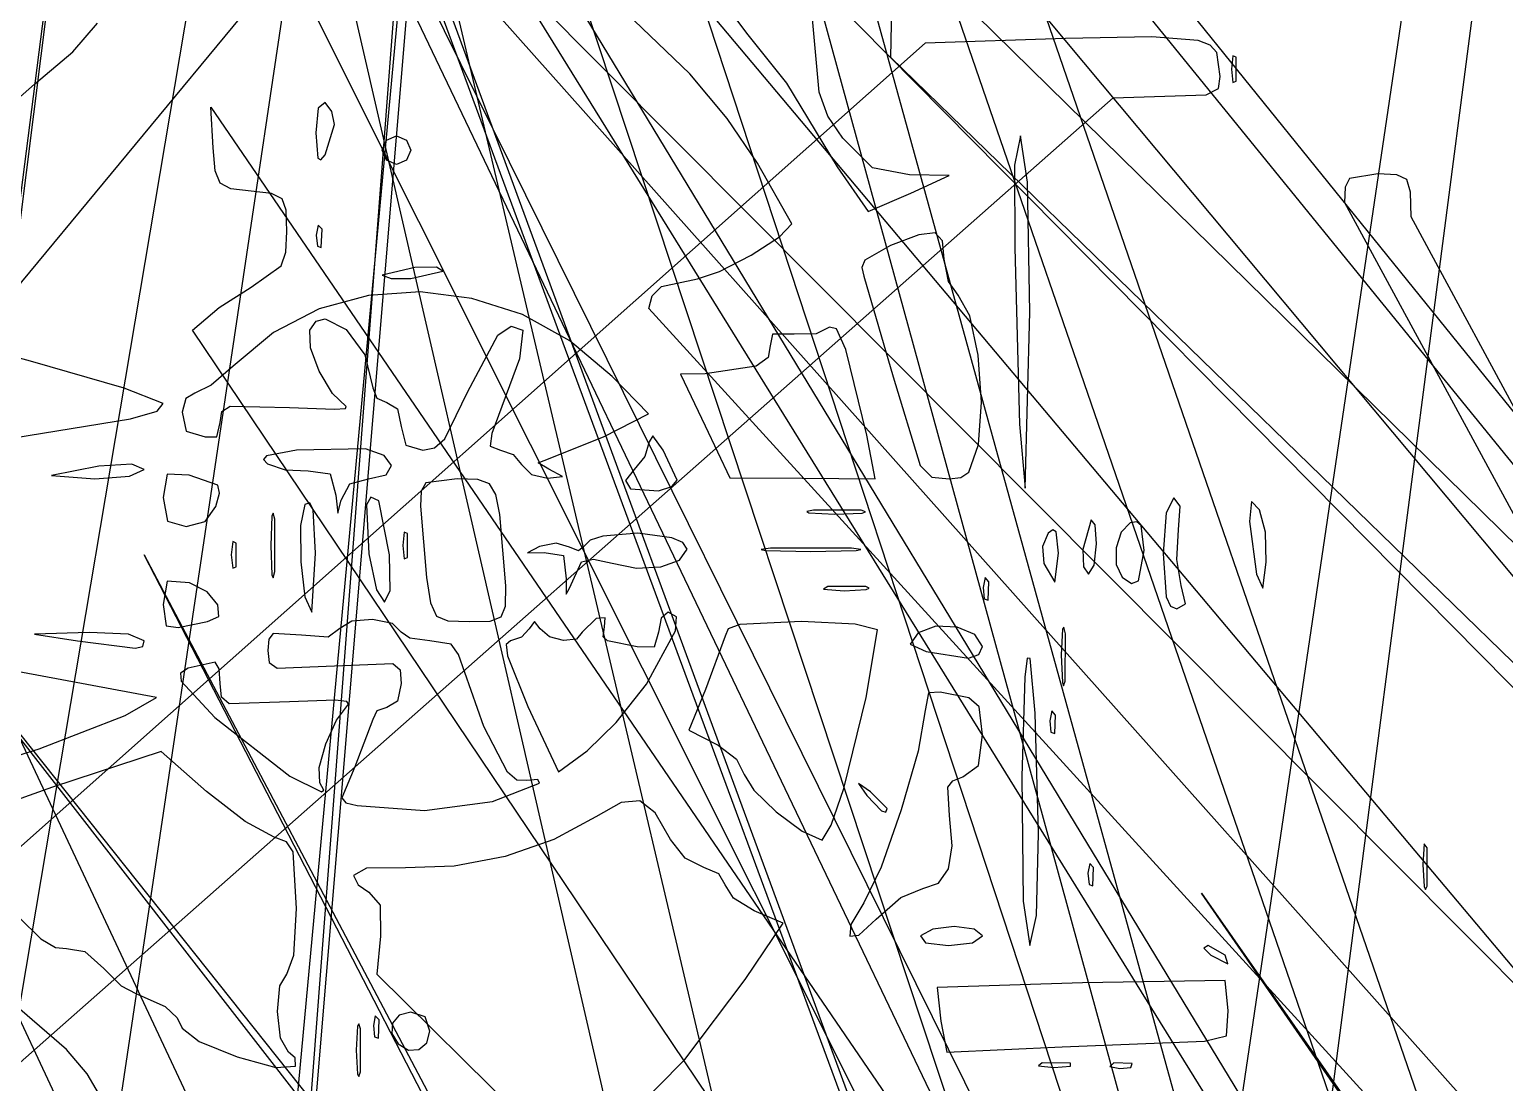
# Model space of a CAD drawing. Extents: x -99 to 383, y -48 to 207.
# Drawn here: x 105.84 to 149.54, y 89.66 to 120.86 of the extents above; entities that cross this region are included whole.
import ezdxf

# ---------------------------------------------------------------- set-up
doc = ezdxf.new("R2010")
doc.units = 0

msp = doc.modelspace()

# ---------------------------------------------------------------- linework, layer by layer
at = {"layer": 'Image'}
for p, q in [((101.618311, 195.175285), (164.545, 3.69192)), ((161.221387, 3.980536), (98.29404, 194.193918)), ((122.550901, 192.77564), (94.3913, 25.7475)), ((112.0605, 189.56777), (162.789, 5.92466)), ((161.73033, 3.283581), (111.00217, 188.15977)), ((95.4108, 1.19415), (121.0571, 172.94959)), ((93.156619, 172.456624), (223.439, 16.48)), ((112.625, 171.04459), (91.4738, 5.78025)), ((91.4738, 3.52248), (112.625, 171.04459)), ((120.527694, 165.965008), (174.277, 10.0841)), ((105.393001, 164.554351), (233.187, 6.20359)), ((233.257556, 5.28778), (104.56409, 163.638541)), ((98.514306, 160.461684), (174.118, 7.71482)), ((174.118, 2.49372), (98.514306, 160.461684)), ((224.942159, 3.669085), (93.83416, 159.645718)), ((175.2651, -0.499185), (120.148106, 159.615018)), ((98.51413, 153.265257), (234.814, 15.3052)), ((119.721334, 153.265257), (106.886, 15.1641)), ((142.370657, 4.642059), (109.1677, 148.746749)), ((112.06048, 148.749853), (145.263, 7.85132)), ((193.193, 4.4925), (107.71483, 145.292801)), ((235.93281, 6.066297), (98.645163, 144.026347)), ((103.106359, 143.669655), (168.293, 13.4708)), ((106.984385, 143.670023), (193.193, 4.4925)), ((107.292057, 4.933548), (118.836963, 143.034707)), ((111.02801, 141.129171), (159.478, 9.44914)), ((161.548, 3.52248), (112.22885, 137.107511)), ((117.380787, 131.251911), (108.088, 9.09636)), ((115.165715, 126.411816), (213.316, 16.2186)), ((131.21214, 123.914241), (247.146, 10.0754)), ((148.8957, 123.631888), (133.453, 4.93895)), ((113.472628, 122.887966), (23.933, 14.6963)), ((129.208541, 4.374506), (146.77331, 123.067444)), ((125.408673, 119.547124), (122.770583, 122.073078)), ((126.171804, 121.96932), (127.089025, 120.75307)), ((129.238363, 118.996859), (128.994015, 121.71865)), ((131.36444, 120.029084), (131.392662, 121.515354)), ((95.692643, 120.83883), (148.101, 9.25269)), ((107.122515, 120.197318), (107.854828, 121.040335)), ((127.089025, 120.75307), (128.274106, 119.264171)), ((139.09913, 120.63947), (136.54223, 120.587015)), ((140.467519, 120.531049), (139.09913, 120.63947)), ((132.37946, 120.456476), (3.31386, 5.79827)), ((105.993738, 119.233205), (107.122515, 120.197318)), ((136.54223, 120.587015), (132.37946, 120.456476)), ((140.822058, 120.388202), (140.467519, 120.531049)), ((141.018711, 120.171166), (140.822058, 120.388202)), ((248.387862, 6.19029), (131.36444, 120.029084)), ((141.12402, 119.469235), (141.018711, 120.171166)), ((141.497195, 120.075567), (141.455377, 119.680897)), ((141.59773, 120.033675), (141.497195, 120.075567)), ((141.59773, 120.033674), (141.59773, 120.033675)), ((141.59773, 119.328119), (141.59773, 120.033674)), ((126.510045, 118.223273), (125.408673, 119.547124)), ((141.067, 119.107985), (141.12402, 119.469235)), ((141.455377, 119.680897), (141.497195, 119.286227)), ((141.497195, 119.286227), (141.59773, 119.328119)), ((144.969, 7.54461), (92.644665, 119.045441)), ((104.356938, 117.802755), (105.993738, 119.233205)), ((128.274106, 119.264171), (129.773325, 116.78834)), ((129.499721, 118.292195), (129.238363, 118.996859)), ((137.95334, 118.831128), (140.70457, 118.918458)), ((140.70457, 118.918458), (141.067, 119.107985)), ((8.88774, 4.937004), (137.95334, 118.831128)), ((111.28751, 117.35211), (111.220155, 118.55155)), ((111.220155, 118.55155), (186.589, 8.27903)), ((114.396948, 118.524037), (114.322542, 117.792321)), ((114.600443, 118.692886), (114.396948, 118.524037)), ((114.798664, 118.429512), (114.600443, 118.692886)), ((114.87835, 118.04123), (114.798664, 118.429512)), ((114.600443, 117.140665), (114.87835, 118.04123)), ((114.87835, 118.04123), (114.87835, 118.04123)), ((127.416995, 116.900005), (126.510045, 118.223273)), ((129.944736, 117.63472), (129.499721, 118.292195)), ((114.322542, 117.792321), (114.386543, 117.049404)), ((116.294625, 117.281554), (116.418979, 117.580533)), ((116.418979, 117.580533), (116.717958, 117.704887)), ((116.717958, 117.704887), (117.016937, 117.580533)), ((117.016937, 117.580533), (117.141291, 117.281554)), ((130.817446, 116.760119), (129.944736, 117.63472)), ((135.201892, 117.704948), (135.023196, 116.838506)), ((135.41105, 116.335178), (135.201892, 117.704948)), ((111.346111, 116.67012), (111.28751, 117.35211)), ((114.471797, 116.997695), (114.600443, 117.140665)), ((116.418979, 116.982575), (116.294625, 117.281554)), ((116.294625, 117.281554), (116.294625, 117.281554)), ((117.141291, 117.281554), (117.016937, 116.982575)), ((114.386543, 117.049404), (114.471797, 116.997695)), ((116.717958, 116.858221), (116.418979, 116.982575)), ((117.016937, 116.982575), (116.717958, 116.858221)), ((128.430175, 115.094915), (127.416995, 116.900005)), ((129.773325, 116.78834), (130.687357, 115.46872)), ((131.920286, 116.55546), (130.817446, 116.760119)), ((135.023196, 116.838506), (135.036058, 114.388838)), ((111.488379, 116.302462), (111.346111, 116.67012)), ((111.811635, 116.137869), (111.488379, 116.302462)), ((133.086226, 116.534519), (131.920286, 116.55546)), ((131.957336, 116.011937), (133.086226, 116.534519)), ((135.48544, 112.483838), (135.41105, 116.335178)), ((144.951618, 116.4448), (144.825205, 116.190296)), ((145.786523, 116.575832), (144.951618, 116.4448)), ((146.355319, 116.555044), (145.786523, 116.575832)), ((146.648817, 116.414562), (146.355319, 116.555044)), ((146.758112, 116.037216), (146.648817, 116.414562)), ((112.4132, 116.06507), (111.811635, 116.137869)), ((113.012268, 115.993751), (112.4132, 116.06507)), ((113.32788, 115.839229), (113.012268, 115.993751)), ((113.450734, 115.499199), (113.32788, 115.839229)), ((130.687357, 115.46872), (131.957357, 116.011947)), ((131.957357, 116.011947), (131.957336, 116.011937)), ((144.825205, 116.190296), (144.798746, 115.729166)), ((146.7743, 115.305832), (146.758112, 116.037216)), ((113.47153, 114.87136), (113.450734, 115.499199)), ((144.798746, 115.729166), (204.757, 5.17666)), ((114.39714, 115.058462), (114.340593, 114.76549)), ((114.5111, 114.936), (114.39714, 115.058462)), ((114.488822, 114.395074), (114.511089, 114.936)), ((114.511089, 114.936), (114.5111, 114.936)), ((128.066041, 114.71523), (128.430175, 115.094915)), ((206.733, 4.33), (146.7743, 115.305832)), ((113.439848, 114.26313), (113.47153, 114.87136)), ((114.340593, 114.76549), (114.374947, 114.433549)), ((127.226395, 114.171204), (128.066041, 114.71523)), ((132.194384, 114.777922), (131.352895, 114.460921)), ((132.675799, 114.831739), (132.194384, 114.777922)), ((132.89378, 114.597436), (132.675799, 114.831739)), ((132.944965, 114.050074), (132.89378, 114.597436)), ((113.298851, 113.857172), (113.439848, 114.26313)), ((114.374947, 114.433549), (114.488822, 114.395074)), ((126.290366, 113.683194), (127.226395, 114.171204)), ((131.352895, 114.460921), (130.593305, 114.024138)), ((135.036058, 114.388838), (135.178495, 109.167728)), ((112.4132, 113.22253), (113.298851, 113.857172)), ((117.26277, 113.80499), (116.294805, 113.58175)), ((117.142581, 113.475739), (118.092785, 113.694757)), ((117.905891, 113.819225), (117.26277, 113.80499)), ((118.092785, 113.694757), (117.905891, 113.819225)), ((118.092785, 113.694757), (118.092785, 113.694757)), ((125.637085, 113.471555), (126.290366, 113.683194)), ((130.593305, 114.024138), (130.500269, 113.805353)), ((130.500269, 113.805353), (130.561657, 113.543699)), ((133.066352, 113.394088), (132.944965, 114.050074)), ((111.464766, 112.623917), (112.4132, 113.22253)), ((116.294805, 113.58175), (116.556534, 113.478728)), ((116.556534, 113.478728), (117.142581, 113.475739)), ((124.292425, 112.968153), (124.571746, 113.243302)), ((124.571746, 113.243302), (125.637085, 113.471555)), ((130.561657, 113.543699), (131.43282, 110.562059)), ((133.358194, 112.986174), (133.066352, 113.394088)), ((115.890326, 112.976055), (114.42439, 112.576518)), ((117.416419, 113.080407), (115.890326, 112.976055)), ((118.951925, 112.890984), (117.416419, 113.080407)), ((120.446098, 112.409196), (118.951925, 112.890984)), ((124.196845, 112.594694), (124.292425, 112.968153)), ((133.700551, 112.377677), (133.358194, 112.986174)), ((110.67067, 111.9468), (111.464766, 112.623917)), ((114.42439, 112.576518), (113.069356, 111.880386)), ((121.848194, 111.636454), (120.446098, 112.409196)), ((222.347102, 4.929354), (124.196845, 112.594694)), ((133.945632, 111.204482), (133.700551, 112.377677)), ((135.344329, 107.262728), (135.48544, 112.483838)), ((135.48544, 112.483838), (135.48544, 112.483838)), ((105.87281, 111.027551), (101.54268, 112.215551)), ((184.913144, 1.674289), (110.67067, 111.9468)), ((113.069356, 111.880386), (111.875969, 110.886248)), ((114.147925, 111.944868), (114.337901, 112.213266)), ((114.168382, 111.42931), (114.147925, 111.944868)), ((114.337901, 112.213266), (114.600609, 112.288798)), ((114.600609, 112.288798), (115.22332, 111.971858)), ((115.22332, 111.971858), (115.774265, 111.215226)), ((119.721344, 111.797107), (120.111716, 112.065629)), ((120.111716, 112.065629), (120.455403, 111.94416)), ((120.455403, 111.94416), (120.357253, 111.095039)), ((129.54188, 112.033923), (129.152978, 111.837321)), ((129.752724, 111.98574), (129.54188, 112.033923)), ((130.031383, 111.371524), (129.752724, 111.98574)), ((118.822463, 110.11463), (119.721344, 111.797107)), ((123.107469, 110.574167), (121.848194, 111.636454)), ((127.78739, 111.480048), (127.728016, 111.139371)), ((127.854146, 111.833401), (127.78739, 111.480048)), ((128.50144, 111.827895), (127.854146, 111.833401)), ((129.152978, 111.837321), (128.50144, 111.827895)), ((108.648359, 110.233144), (105.87281, 111.027551)), ((114.426883, 110.7316), (114.168382, 111.42931)), ((115.774265, 111.215226), (116.011645, 110.240078)), ((120.357253, 111.095039), (119.53821, 108.88551)), ((127.728016, 111.139371), (127.370075, 110.880392)), ((130.65462, 108.839803), (130.031383, 111.371524)), ((134.04643, 109.814869), (133.945632, 111.204482)), ((111.875969, 110.886248), (111.224937, 110.320325)), ((114.816328, 110.075511), (114.426883, 110.7316)), ((124.183299, 109.465597), (123.107469, 110.574167)), ((125.86475, 110.653231), (125.134529, 110.649393)), ((125.134529, 110.649393), (125.86475, 109.112293)), ((127.370075, 110.880392), (125.86475, 110.653231)), ((109.80279, 109.775821), (108.648359, 110.233144)), ((111.224937, 110.320325), (110.737739, 110.084941)), ((116.011645, 110.240078), (116.135999, 109.931201)), ((131.43282, 110.562059), (132.234499, 107.93474)), ((109.621577, 109.547209), (109.80279, 109.775821)), ((110.476051, 109.919136), (110.367207, 109.520497)), ((110.737739, 110.084941), (110.476051, 109.919136)), ((111.542906, 109.538657), (111.791433, 109.699561)), ((111.791433, 109.699561), (113.542205, 109.661281)), ((115.229615, 109.684818), (114.816328, 110.075511)), ((116.135999, 109.931201), (116.434978, 109.80273)), ((116.434978, 109.80273), (116.745419, 109.614583)), ((118.14675, 108.727621), (118.822463, 110.11463)), ((133.95594, 108.557124), (134.04643, 109.814869)), ((104.01724, 108.542861), (108.837425, 109.316767)), ((108.837425, 109.316767), (109.621577, 109.547209)), ((110.367207, 109.520497), (110.485235, 108.956053)), ((111.496095, 109.21005), (111.542906, 109.538657)), ((113.542205, 109.661281), (114.881896, 109.608224)), ((114.881896, 109.608224), (115.207434, 109.6307)), ((115.207434, 109.6307), (115.229615, 109.684818)), ((116.745419, 109.614583), (116.858311, 109.097175)), ((122.849149, 108.788673), (124.183299, 109.465597)), ((110.485235, 108.956053), (111.049679, 108.784747)), ((111.393005, 108.790758), (111.496095, 109.21005)), ((116.858311, 109.097175), (116.992853, 108.539973)), ((119.53821, 108.88551), (119.492698, 108.506977)), ((124.311513, 108.815304), (124.206336, 108.637837)), ((124.619678, 108.391615), (124.311513, 108.815304)), ((125.86475, 109.112293), (126.594971, 107.575193)), ((130.65463, 108.839809), (130.65462, 108.839803)), ((130.896551, 107.544939), (130.65463, 108.839809)), ((135.178495, 109.167728), (135.344329, 107.262728)), ((111.049679, 108.784747), (111.393005, 108.790758)), ((113.75394, 108.391636), (112.861577, 108.22233)), ((115.80005, 108.43016), (113.75394, 108.391636)), ((116.355032, 108.238046), (115.80005, 108.43016)), ((116.992853, 108.539973), (117.498193, 108.39162)), ((117.498193, 108.39162), (117.846386, 108.463777)), ((117.846386, 108.463777), (118.14675, 108.727621)), ((119.492698, 108.506977), (119.80031, 108.391621)), ((119.80031, 108.391621), (120.174589, 108.267267)), ((121.091639, 108.09073), (122.849149, 108.788673)), ((124.206336, 108.637837), (124.070947, 108.206974)), ((125.03302, 107.507298), (124.619678, 108.391615)), ((133.671899, 107.740947), (133.955938, 108.557139)), ((133.955938, 108.557139), (133.95594, 108.557124)), ((108.870843, 107.974602), (107.8978, 107.923125)), ((109.23835, 107.821773), (108.870843, 107.974602)), ((112.861577, 108.22233), (112.772447, 108.115605)), ((112.772447, 108.115605), (112.899197, 107.983588)), ((112.899197, 107.983588), (113.422827, 107.812617)), ((116.563891, 107.93974), (116.355032, 108.238046)), ((120.174589, 108.267267), (120.42515, 107.968288)), ((120.42515, 107.968288), (120.717536, 107.675137)), ((120.914534, 108.014491), (121.091639, 108.09073)), ((121.23275, 107.827163), (120.914534, 108.014491)), ((124.070947, 108.206974), (123.759663, 107.816086)), ((107.8978, 107.923125), (106.499152, 107.644526)), ((106.499152, 107.644526), (107.780207, 107.54495)), ((107.780207, 107.54495), (108.810025, 107.626266)), ((108.810025, 107.626266), (109.238357, 107.821773)), ((109.238357, 107.821773), (109.23835, 107.821773)), ((109.922253, 107.678213), (109.802848, 106.985902)), ((110.578959, 107.651757), (109.922253, 107.678213)), ((111.427614, 107.354504), (110.578959, 107.651757)), ((113.422827, 107.812617), (114.098637, 107.776406)), ((114.098637, 107.776406), (114.750651, 107.687218)), ((114.750651, 107.687218), (114.921266, 107.055563)), ((115.336076, 107.396517), (115.890218, 107.54497)), ((115.890218, 107.54497), (115.89022, 107.544971)), ((115.89022, 107.544971), (116.413372, 107.665347)), ((116.413372, 107.665347), (116.563891, 107.93974)), ((118.514947, 107.545221), (117.588967, 107.422504)), ((119.129238, 107.521954), (118.514947, 107.545221)), ((119.47671, 107.394982), (119.129238, 107.521954)), ((120.717536, 107.675137), (121.192399, 107.564792)), ((121.192399, 107.564792), (121.639012, 107.614757)), ((121.232757, 107.827177), (121.23275, 107.827163)), ((121.639012, 107.614757), (121.232757, 107.827177)), ((123.759663, 107.816086), (123.498735, 107.490598)), ((124.874094, 107.315845), (125.033024, 107.50731)), ((125.033024, 107.50731), (125.03302, 107.507298)), ((126.594971, 107.575193), (128.745761, 107.560066)), ((128.745761, 107.560066), (130.896551, 107.544939)), ((132.234499, 107.93474), (132.580429, 107.596836)), ((132.580429, 107.596836), (133.08994, 107.544949)), ((133.08994, 107.544949), (133.436465, 107.586817)), ((133.436465, 107.586817), (133.671899, 107.740947)), ((111.36182, 106.719572), (111.472567, 107.122657)), ((111.472567, 107.122657), (111.427614, 107.354504)), ((115.081991, 106.90997), (115.336076, 107.396517)), ((117.451099, 107.180118), (117.422977, 106.737945)), ((117.588967, 107.422504), (117.451099, 107.180118)), ((119.660017, 107.078547), (119.47671, 107.394982)), ((119.781817, 106.486891), (119.660017, 107.078547)), ((123.498735, 107.490598), (123.649794, 107.251676)), ((123.649794, 107.251676), (124.481985, 107.189348)), ((124.481985, 107.189348), (124.874094, 107.315845)), ((109.802848, 106.985902), (109.930254, 106.29198)), ((111.047833, 106.283714), (111.36182, 106.719572)), ((111.36182, 106.719572), (111.36182, 106.719572)), ((114.005883, 106.781316), (113.873171, 106.162483)), ((114.150993, 106.832878), (114.005883, 106.781316)), ((114.247654, 106.62781), (114.150993, 106.832878)), ((114.921266, 107.055563), (114.974821, 106.5302)), ((114.974821, 106.5302), (115.081991, 106.90997)), ((115.960571, 107.002865), (115.831591, 106.771398)), ((115.831591, 106.771398), (115.892777, 105.31995)), ((116.193569, 106.89247), (115.960571, 107.002865)), ((116.51169, 105.29321), (116.193569, 106.89247)), ((117.422977, 106.737945), (117.602442, 104.621275)), ((139.749628, 106.980757), (139.519988, 106.539845)), ((139.936802, 106.736039), (139.749628, 106.980757)), ((139.884474, 106.027806), (139.936802, 106.736039)), ((142.046049, 106.875528), (141.989129, 106.274776)), ((142.28422, 106.622688), (142.046049, 106.875528)), ((109.930254, 106.29198), (110.489384, 106.13386)), ((110.489384, 106.13386), (111.047833, 106.283714)), ((113.026886, 106.437491), (112.992349, 105.569218)), ((113.06427, 106.524197), (113.026886, 106.437491)), ((113.10992, 106.345328), (113.06427, 106.524197)), ((113.10992, 106.345327), (113.10992, 106.345328)), ((113.10992, 104.793107), (113.10992, 106.345327)), ((114.31821, 105.343866), (114.247654, 106.62781)), ((119.959871, 104.370221), (119.781817, 106.486891)), ((129.06831, 106.618586), (128.876809, 106.572487)), ((128.876809, 106.572487), (128.931969, 106.534156)), ((128.931969, 106.534156), (129.699443, 106.496787)), ((130.47942, 106.614748), (129.06831, 106.618586)), ((129.699443, 106.496787), (130.510648, 106.529899)), ((130.47942, 106.614733), (130.47942, 106.614748)), ((130.613136, 106.567766), (130.47942, 106.614733)), ((130.510648, 106.529899), (130.613136, 106.567766)), ((137.301964, 106.326959), (137.054166, 105.453038)), ((137.413957, 106.178299), (137.301964, 106.326959)), ((138.448887, 106.235725), (138.183212, 105.964962)), ((138.652633, 106.267011), (138.448887, 106.235725)), ((138.782865, 106.157249), (138.652633, 106.267011)), ((139.519988, 106.539845), (139.435995, 105.334467)), ((141.989129, 106.274776), (142.192188, 104.722556)), ((142.284221, 106.622688), (142.28422, 106.622688)), ((142.463679, 105.960989), (142.284221, 106.622688)), ((113.873171, 106.162483), (113.883265, 105.080298)), ((116.944265, 105.964003), (116.902447, 105.569333)), ((117.0448, 105.922111), (116.944265, 105.964003)), ((117.0448, 105.216556), (117.0448, 105.922111)), ((117.0448, 105.922111), (117.0448, 105.922111)), ((122.828302, 105.848724), (122.453918, 105.722626)), ((123.871045, 105.930978), (122.828302, 105.848724)), ((124.8754, 105.797429), (123.871045, 105.930978)), ((125.201801, 105.653772), (124.8754, 105.797429)), ((136.021973, 105.936295), (135.858108, 105.543026)), ((136.165592, 106.031124), (136.021973, 105.936295)), ((136.261668, 105.970622), (136.165592, 106.031124)), ((136.33222, 105.343443), (136.261668, 105.970622)), ((137.46082, 105.616267), (137.413957, 106.178299)), ((138.183212, 105.964962), (138.040162, 105.502297)), ((138.87222, 105.419254), (138.782865, 106.157249)), ((139.835653, 105.151109), (139.884474, 106.027806)), ((142.487308, 105.070468), (142.463679, 105.960989)), ((111.864986, 105.681668), (111.82317, 105.286998)), ((111.96552, 105.639776), (111.864986, 105.681668)), ((111.96552, 105.639775), (111.96552, 105.639776)), ((111.96552, 104.93422), (111.96552, 105.639775)), ((112.992349, 105.569218), (113.026886, 104.700945)), ((114.203582, 103.594086), (114.318209, 105.343866)), ((114.318209, 105.343866), (114.31821, 105.343866)), ((115.892777, 105.31995), (116.120713, 104.253401)), ((116.902447, 105.569333), (116.944265, 105.174663)), ((120.950502, 105.538995), (120.598582, 105.347932)), ((120.598582, 105.347932), (121.091613, 105.362208)), ((121.447061, 105.639231), (120.950502, 105.538995)), ((121.091613, 105.362208), (121.668048, 105.272673)), ((121.840263, 105.522569), (121.447061, 105.639231)), ((122.104254, 105.407412), (121.840263, 105.522569)), ((122.263596, 105.537725), (122.104254, 105.407412)), ((122.453918, 105.722626), (122.263596, 105.537725)), ((125.103562, 105.1345), (125.324946, 105.461017)), ((125.324946, 105.461017), (125.201801, 105.653772)), ((127.79441, 105.493757), (127.517976, 105.451809)), ((127.517976, 105.451809), (127.651976, 105.417457)), ((127.651976, 105.417457), (128.99385, 105.385722)), ((130.1933, 105.493757), (127.79441, 105.493757)), ((128.99385, 105.385722), (130.335729, 105.417457)), ((130.469728, 105.451809), (130.19329, 105.493757)), ((130.19329, 105.493757), (130.1933, 105.493757)), ((130.335729, 105.417457), (130.469728, 105.451809)), ((135.858108, 105.543026), (135.899856, 105.033185)), ((136.217098, 104.479025), (136.33222, 105.343443)), ((136.33222, 105.343443), (136.33222, 105.343443)), ((137.054166, 105.453038), (137.069046, 104.93714)), ((137.389318, 104.985088), (137.460819, 105.616267)), ((137.460819, 105.616267), (137.46082, 105.616267)), ((138.040162, 105.502297), (138.042682, 105.004536)), ((138.700752, 104.518794), (138.87222, 105.419257)), ((138.87222, 105.419257), (138.87222, 105.419254)), ((139.435995, 105.334467), (139.523628, 104.050232)), ((101.33667, 105.286998), (180.851, 5.36021)), ((180.851, 3.10244), (101.33667, 105.286998)), ((109.23889, 105.286998), (161.86, 5.7097)), ((161.86, 3.45192), (109.23889, 105.286998)), ((111.82317, 105.286998), (111.864986, 104.892328)), ((111.864986, 104.892328), (111.96552, 104.93422)), ((113.883265, 105.080298), (114.004093, 104.051815)), ((116.526705, 104.235866), (116.51169, 105.293224)), ((116.51169, 105.293224), (116.51169, 105.29321)), ((116.944265, 105.174663), (117.0448, 105.216556)), ((121.668048, 105.272673), (121.744759, 104.581461)), ((121.842718, 104.299239), (122.20193, 105.085837)), ((122.20193, 105.085825), (122.553685, 105.165075)), ((122.20193, 105.085837), (122.20193, 105.085825)), ((122.553685, 105.165075), (123.106056, 105.04365)), ((123.106056, 105.04365), (123.828709, 104.894705)), ((123.828709, 104.894705), (124.54968, 104.935359)), ((124.54968, 104.935359), (125.103562, 105.1345)), ((135.899856, 105.033185), (136.217098, 104.479025)), ((137.069046, 104.93714), (137.217403, 104.722563)), ((137.217403, 104.722563), (137.389318, 104.985088)), ((138.042682, 105.004536), (138.213711, 104.628485)), ((139.96931, 104.381506), (139.835653, 105.151109)), ((142.380525, 104.301491), (142.487308, 105.070468)), ((109.92051, 104.513548), (109.802897, 103.821732)), ((110.579007, 104.466629), (109.92051, 104.513548)), ((111.111927, 104.193269), (110.579007, 104.466629)), ((113.026886, 104.700945), (113.06427, 104.614239)), ((113.06427, 104.614239), (113.10992, 104.793107)), ((117.602442, 104.621275), (117.723751, 103.867895)), ((121.744759, 104.581461), (121.74805, 104.122137)), ((134.152669, 104.615717), (134.096111, 104.322745)), ((134.26663, 104.493255), (134.152669, 104.615717)), ((134.244362, 103.952329), (134.266657, 104.493255)), ((134.266657, 104.493255), (134.26663, 104.493255)), ((138.213711, 104.628485), (138.494113, 104.444293)), ((138.494113, 104.444293), (138.700752, 104.518794)), ((142.192188, 104.722556), (142.380525, 104.301491)), ((111.427155, 103.806653), (111.111927, 104.193269)), ((114.004093, 104.051815), (114.203582, 103.594086)), ((116.120713, 104.253401), (116.3642, 103.890649)), ((116.3642, 103.890649), (116.526705, 104.235866)), ((119.942079, 103.765726), (119.959872, 104.370215)), ((119.959872, 104.370215), (119.959871, 104.370221)), ((121.74805, 104.122137), (121.842718, 104.299239)), ((129.49163, 104.357719), (129.372434, 104.269362)), ((129.372434, 104.269362), (129.982217, 104.229285)), ((130.62052, 104.352018), (129.49163, 104.357719)), ((129.982217, 104.229285), (130.635377, 104.26299)), ((130.72192, 104.302605), (130.620518, 104.352023)), ((130.620518, 104.352023), (130.62052, 104.352018)), ((130.635377, 104.26299), (130.72192, 104.302605)), ((134.096111, 104.322745), (134.130517, 103.990804)), ((139.523628, 104.050232), (139.646652, 103.772495)), ((140.092895, 103.834815), (139.96931, 104.38151)), ((139.96931, 104.38151), (139.96931, 104.381506)), ((109.802897, 103.821732), (109.896223, 103.183301)), ((111.452725, 103.46134), (111.427155, 103.806653)), ((117.723751, 103.867895), (117.898034, 103.478769)), ((119.819518, 103.450717), (119.942079, 103.765726)), ((124.761177, 103.594054), (124.561858, 103.41858)), ((125.011296, 103.452242), (124.761177, 103.594054)), ((134.130517, 103.990804), (134.244362, 103.952329)), ((139.646652, 103.772495), (139.834464, 103.688167)), ((139.834464, 103.688167), (140.092895, 103.834815)), ((109.896223, 103.183301), (110.249313, 103.140584)), ((110.249313, 103.140584), (111.116672, 103.31189)), ((111.116671, 103.311889), (111.452725, 103.46134)), ((111.116672, 103.31189), (111.116671, 103.311889)), ((115.391557, 103.330029), (115.038422, 103.106767)), ((116.009521, 103.374436), (115.391557, 103.330029)), ((116.59692, 103.257709), (116.009521, 103.374436)), ((116.858362, 102.997572), (116.59692, 103.257709)), ((117.898034, 103.478769), (118.242022, 103.333548)), ((118.242022, 103.333548), (118.872442, 103.311885)), ((118.872442, 103.311885), (119.495277, 103.330874)), ((119.495277, 103.330874), (119.819518, 103.450717)), ((120.810069, 103.311832), (120.645449, 103.100165)), ((120.974689, 103.100165), (120.810069, 103.311832)), ((122.630147, 103.408374), (122.221179, 102.999415)), ((122.898039, 103.424197), (122.630147, 103.408374)), ((122.842378, 102.86644), (122.882171, 103.156347)), ((122.882171, 103.156347), (122.898039, 103.424197)), ((124.561858, 103.41858), (124.478955, 102.996694)), ((124.985417, 103.038274), (125.011296, 103.452242)), ((126.89095, 103.227696), (126.547194, 103.094954)), ((128.71161, 103.311833), (126.89095, 103.227696)), ((130.306167, 103.240245), (128.71161, 103.311833)), ((130.96939, 103.068131), (130.306167, 103.240245)), ((132.696888, 103.17813), (132.17541, 102.976174)), ((133.32466, 103.149721), (132.696888, 103.17813)), ((133.852532, 102.93443), (133.32466, 103.149721)), ((136.487993, 103.14674), (136.449659, 103.091585)), ((136.5341, 102.95523), (136.487993, 103.14674)), ((107.615671, 102.987279), (105.992891, 102.944889)), ((105.992891, 102.944889), (107.262891, 102.747444)), ((107.262891, 102.747444), (108.978177, 102.521232)), ((108.772798, 102.93652), (107.615671, 102.987279)), ((109.238451, 102.747444), (108.772798, 102.93652)), ((109.202578, 102.577785), (109.238441, 102.747444)), ((109.238441, 102.747444), (109.238451, 102.747444)), ((112.936212, 102.792575), (112.907249, 102.456042)), ((113.067106, 102.959827), (112.936212, 102.792575)), ((113.898712, 102.906423), (113.067106, 102.959827)), ((114.696021, 102.85221), (113.898712, 102.906423)), ((115.038422, 103.106767), (114.696021, 102.85221)), ((117.10707, 102.820876), (116.858362, 102.997572)), ((117.705028, 102.747382), (117.10707, 102.820876)), ((118.33354, 102.643099), (117.705028, 102.747382)), ((120.094834, 102.747387), (119.968057, 102.639379)), ((120.415788, 102.851016), (120.094834, 102.747387)), ((120.645449, 103.100165), (120.415788, 102.851016)), ((121.24831, 102.861256), (120.974689, 103.100165)), ((121.668029, 102.755067), (121.24831, 102.861256)), ((122.052701, 102.796239), (121.668029, 102.755067)), ((122.221179, 102.999415), (122.052701, 102.796239)), ((122.967092, 102.743535), (122.842378, 102.86644)), ((123.843956, 102.569506), (122.967092, 102.743535)), ((124.126177, 101.462704), (124.985417, 103.038274)), ((124.478955, 102.996694), (124.3535, 102.550976)), ((126.45383, 102.877256), (125.869687, 101.297686)), ((126.547194, 103.094954), (126.45383, 102.877256)), ((130.627858, 101.065863), (130.96939, 103.068131)), ((132.17541, 102.976174), (131.931327, 102.645578)), ((134.07431, 102.575738), (133.852532, 102.93443)), ((136.449659, 103.091585), (136.412293, 102.324111)), ((136.530234, 101.54412), (136.534185, 102.95523)), ((136.534185, 102.95523), (136.5341, 102.95523)), ((108.978177, 102.521232), (109.202578, 102.577785)), ((112.907249, 102.456042), (112.946474, 102.099857)), ((118.551694, 102.34265), (118.33354, 102.643099)), ((119.303195, 100.20509), (118.551694, 102.34265)), ((119.968057, 102.639379), (120.007225, 102.297285)), ((120.007225, 102.297285), (120.612232, 100.802437)), ((124.3535, 102.550976), (123.843956, 102.569506)), ((131.931327, 102.645578), (132.414085, 102.427709)), ((132.414085, 102.427709), (133.663893, 102.229074)), ((133.663893, 102.229074), (133.972289, 102.334088)), ((133.972289, 102.334088), (134.074315, 102.575737)), ((134.074315, 102.575737), (134.07431, 102.575738)), ((136.412293, 102.324111), (136.445091, 101.512904)), ((109.6083, 101.060261), (104.44111, 102.022116)), ((110.547664, 101.936602), (110.31378, 101.786658)), ((111.340087, 102.110506), (110.547664, 101.936602)), ((111.467598, 101.908788), (111.340087, 102.110506)), ((111.496655, 101.475417), (111.467598, 101.908788)), ((112.946474, 102.099857), (113.176478, 101.931411)), ((113.176478, 101.931411), (114.882809, 102.00327)), ((114.882809, 102.00327), (116.609109, 102.074447)), ((116.609109, 102.074447), (116.826626, 101.884513)), ((116.826626, 101.884513), (116.858359, 101.479353)), ((135.405913, 102.228256), (135.333024, 101.667214)), ((135.487174, 102.219344), (135.405913, 102.228256)), ((135.642938, 100.60129), (135.487174, 102.219344)), ((110.31378, 101.786658), (110.336228, 101.551099)), ((110.336228, 101.551099), (111.338617, 100.474772)), ((111.529482, 101.069929), (111.496655, 101.475417)), ((116.858359, 101.479353), (116.745583, 100.960304)), ((123.229685, 100.325769), (124.126181, 101.462713)), ((124.126181, 101.462713), (124.126177, 101.462704)), ((135.333024, 101.667214), (135.244234, 98.725639)), ((136.445091, 101.512904), (136.483155, 101.410412)), ((136.483155, 101.410412), (136.530234, 101.54412)), ((108.679847, 100.528024), (109.6083, 101.060261)), ((111.754702, 100.878051), (111.529482, 101.069929)), ((114.900215, 100.982158), (113.542765, 100.933847)), ((115.244975, 100.943235), (114.900215, 100.982158)), ((116.745583, 100.960304), (116.435026, 100.771828)), ((125.869687, 101.297686), (125.375799, 100.100136)), ((129.96781, 98.367221), (130.627858, 101.065863)), ((132.478, 101.20171), (132.380531, 100.675399)), ((132.82695, 101.225275), (132.478, 101.20171)), ((133.673616, 101.053969), (132.82695, 101.225275)), ((133.977541, 100.790219), (133.673616, 101.053969)), ((106.127, 99.541631), (108.679847, 100.528024)), ((113.542765, 100.933847), (111.754702, 100.878051)), ((114.936441, 100.395592), (115.290625, 100.865261)), ((115.290625, 100.865261), (115.244975, 100.943235)), ((116.136047, 100.665003), (116.011693, 100.408168)), ((116.435026, 100.771828), (116.136047, 100.665003)), ((120.612232, 100.802437), (121.515625, 98.857487)), ((132.380531, 100.675399), (132.171391, 99.478361)), ((134.073863, 99.957999), (133.977541, 100.790219)), ((135.73657, 97.032309), (135.642938, 100.60129)), ((136.128209, 100.664753), (136.071651, 100.371782)), ((136.24217, 100.542292), (136.128209, 100.664753)), ((136.219902, 100.001366), (136.242197, 100.542292)), ((136.242197, 100.542292), (136.24217, 100.542292)), ((111.338617, 100.474772), (113.557607, 98.737552)), ((114.620121, 99.688889), (114.936441, 100.395592)), ((116.011693, 100.408168), (115.485151, 99.011718)), ((120.007688, 98.849881), (119.303195, 100.20509)), ((122.362291, 99.485863), (123.229685, 100.325769)), ((125.375799, 100.100136), (126.242164, 99.656463)), ((136.071651, 100.371782), (136.106057, 100.039841)), ((114.428763, 98.986829), (114.620121, 99.688889)), ((126.242164, 99.656463), (126.790292, 99.239655)), ((133.956099, 99.053247), (134.073863, 99.957999)), ((136.106057, 100.039841), (136.219902, 100.001366)), ((101.933478, 98.231832), (106.127008, 99.541632)), ((106.127008, 99.541632), (106.127, 99.541631)), ((109.740932, 99.463022), (106.526302, 98.405012)), ((111.088892, 98.276502), (109.740932, 99.463022)), ((121.515625, 98.857487), (122.362291, 99.485863)), ((126.790292, 99.239655), (127.018275, 98.786773)), ((132.171391, 99.478361), (131.6714, 97.73096)), ((114.44946, 98.531091), (114.428763, 98.986829)), ((115.485151, 99.011718), (115.101234, 98.095137)), ((120.285138, 98.618446), (120.007688, 98.849881)), ((127.018275, 98.786773), (127.302063, 98.314694)), ((133.492514, 98.709999), (133.956099, 99.053247)), ((106.526302, 98.405012), (104.255968, 97.594608)), ((113.557607, 98.737552), (114.498405, 98.273839)), ((114.44946, 98.53109), (114.44946, 98.531091)), ((114.562194, 98.320552), (114.44946, 98.53109)), ((119.56041, 97.984327), (120.95577, 98.522451)), ((120.573585, 98.60795), (120.285138, 98.618446)), ((120.89989, 98.638807), (120.573585, 98.60795)), ((120.95577, 98.522451), (120.89989, 98.638807)), ((129.593981, 97.27999), (129.967802, 98.367223)), ((129.967802, 98.367223), (129.96781, 98.367221)), ((130.757821, 98.267835), (130.40504, 98.514057)), ((130.40504, 98.514057), (130.651254, 98.161279)), ((133.04914, 98.407905), (133.199155, 98.595775)), ((133.095964, 97.572729), (133.04914, 98.407905)), ((133.199155, 98.595775), (133.492514, 98.709999)), ((135.244234, 98.725639), (135.287597, 95.028742)), ((112.23433, 97.389971), (111.088892, 98.276502)), ((114.498405, 98.273839), (114.562194, 98.320552)), ((115.101234, 98.095137), (115.220416, 97.946057)), ((115.220416, 97.946057), (115.555706, 97.861588)), ((117.545865, 97.718578), (119.560406, 97.984315)), ((119.560406, 97.984315), (119.56041, 97.984327)), ((123.375401, 97.95332), (122.624079, 97.530836)), ((123.928536, 98.001666), (123.375401, 97.95332)), ((124.3824, 97.64565), (123.928536, 98.001666)), ((127.302063, 98.314694), (127.9674, 97.67541)), ((130.651254, 98.161279), (131.089743, 97.704215)), ((131.25171, 97.773947), (130.757821, 98.267835)), ((115.555706, 97.861588), (117.545865, 97.718578)), ((122.624079, 97.530836), (121.378846, 96.857044)), ((124.835909, 96.85505), (124.3824, 97.64565)), ((127.9674, 97.67541), (128.735247, 97.104538)), ((131.6714, 97.73096), (131.071702, 96.032191)), ((131.089743, 97.704215), (131.209736, 97.670364)), ((131.209736, 97.670364), (131.25171, 97.773946)), ((131.25171, 97.773946), (131.25171, 97.773947)), ((133.18211, 96.672181), (133.095964, 97.572729)), ((113.095372, 96.924702), (112.23433, 97.389971)), ((128.735247, 97.104538), (129.326565, 96.837693)), ((129.326565, 96.837693), (129.593981, 97.27999)), ((135.683043, 94.608126), (135.73657, 97.032309)), ((135.73657, 97.032309), (135.73657, 97.032309)), ((113.455686, 96.783801), (113.095372, 96.924702)), ((113.653449, 96.487976), (113.455686, 96.783801)), ((121.378846, 96.857044), (119.937682, 96.357589)), ((125.271318, 96.305967), (124.835909, 96.85505)), ((133.07269, 95.991086), (133.18211, 96.672181)), ((147.16724, 96.724934), (147.127161, 96.115154)), ((147.2556, 96.605752), (147.16724, 96.724934)), ((147.249899, 95.476864), (147.255543, 96.605754)), ((147.255543, 96.605754), (147.2556, 96.605752)), ((113.753889, 94.814462), (113.653449, 96.487976)), ((119.937682, 96.357589), (118.429148, 96.066907)), ((125.821767, 96.024914), (125.271318, 96.305967)), ((137.257069, 96.149426), (137.200511, 95.856454)), ((137.37103, 96.026964), (137.257069, 96.149426)), ((115.83211, 96.010117), (115.447059, 95.792515)), ((115.447059, 95.792515), (115.580335, 95.513655)), ((116.981809, 96.019436), (115.83211, 96.010117)), ((118.429148, 96.066907), (116.981809, 96.019436)), ((126.268359, 95.838631), (125.821767, 96.024914)), ((126.454114, 95.517403), (126.268359, 95.838631)), ((131.071702, 96.032191), (130.563441, 94.981049)), ((132.778791, 95.560013), (133.07269, 95.991086)), ((137.200511, 95.856454), (137.234917, 95.524514)), ((137.348762, 95.486038), (137.371057, 96.026964)), ((137.371057, 96.026964), (137.37103, 96.026964)), ((147.127161, 96.115154), (147.160876, 95.46199)), ((115.580335, 95.513655), (115.900195, 95.296197)), ((115.900195, 95.296197), (116.229925, 94.913234)), ((126.70612, 95.116703), (126.454114, 95.517403)), ((131.660342, 95.140099), (132.311494, 95.409533)), ((132.311494, 95.409533), (132.3115, 95.409529)), ((132.3115, 95.409529), (132.778791, 95.560013)), ((137.234917, 95.524514), (137.348762, 95.486038)), ((140.56476, 95.268447), (203.487, 5.3546)), ((203.48689, 4.366827), (140.56476, 95.268447)), ((147.160876, 95.46199), (147.200483, 95.37545)), ((147.200483, 95.37545), (147.249899, 95.476864)), ((104.863702, 95.201752), (106.178629, 93.914895)), ((116.229925, 94.913234), (116.245522, 93.996007)), ((127.312012, 94.739354), (126.70612, 95.116703)), ((130.563441, 94.981049), (130.177868, 94.336546)), ((130.930894, 94.492311), (131.660342, 95.140099)), ((135.287597, 95.028742), (135.484969, 93.716199)), ((113.673095, 93.426297), (113.753889, 94.814462)), ((128.16991, 94.378632), (127.312012, 94.739354)), ((130.416974, 94.018524), (130.930894, 94.492311)), ((135.484969, 93.716199), (135.683043, 94.608126)), ((116.245522, 93.996007), (116.13808, 92.869547)), ((127.0437, 92.706872), (128.16991, 94.378632)), ((130.177868, 94.336546), (130.147506, 93.991153)), ((130.147506, 93.991153), (130.416974, 94.018524)), ((132.606418, 94.197739), (132.239415, 93.998419)), ((132.239415, 93.998419), (132.391331, 93.794325)), ((133.243845, 94.280641), (132.606418, 94.197739)), ((133.830048, 94.197739), (133.243845, 94.280641)), ((133.778803, 93.7991), (134.07386, 93.998419)), ((134.07386, 93.998419), (133.830048, 94.197739)), ((134.07386, 93.998419), (134.07386, 93.998419)), ((106.178629, 93.914895), (106.614514, 93.656227)), ((106.614514, 93.656227), (106.941902, 93.624292)), ((106.941902, 93.624292), (107.480146, 93.538434)), ((107.480146, 93.538434), (108.041042, 93.033474)), ((132.391331, 93.794325), (133.06943, 93.716197)), ((133.06943, 93.716197), (133.778803, 93.7991)), ((140.75986, 93.711919), (140.632342, 93.63366)), ((140.632342, 93.63366), (140.847067, 93.434018)), ((141.2704, 93.434018), (140.75986, 93.711919)), ((113.471667, 92.869502), (113.673095, 93.426297)), ((140.847067, 93.434018), (141.343255, 93.171228)), ((141.343255, 93.171228), (141.2704, 93.434018)), ((141.2704, 93.434018), (141.2704, 93.434018)), ((108.041042, 93.033474), (108.558125, 92.516397)), ((113.255842, 92.525791), (113.471667, 92.869502)), ((116.13808, 92.869547), (196.952, 12.9275)), ((125.257713, 90.342987), (127.0437, 92.706872)), ((141.270007, 92.675677), (137.040687, 92.612022)), ((141.358455, 91.784855), (141.270007, 92.675677)), ((108.558125, 92.516397), (108.996728, 92.296087)), ((108.996728, 92.296087), (109.863903, 91.910846)), ((113.195794, 91.759695), (113.255842, 92.525791)), ((137.040687, 92.612022), (132.734857, 92.471831)), ((132.734857, 92.471831), (132.842412, 91.474887)), ((106.937436, 90.635924), (105.556529, 91.826232)), ((109.863903, 91.910846), (110.221303, 91.577397)), ((141.305535, 91.034848), (141.358455, 91.784855)), ((110.221303, 91.577397), (110.367218, 91.270337)), ((113.284266, 90.96877), (113.195794, 91.759695)), ((115.59848, 91.39309), (115.559596, 91.322148)), ((115.64596, 91.246742), (115.59848, 91.39309)), ((116.089529, 91.633856), (116.032971, 91.340884)), ((116.032971, 91.340884), (116.067377, 91.008943)), ((116.20349, 91.511394), (116.089529, 91.633856)), ((116.181222, 90.970468), (116.203518, 91.511394)), ((116.203518, 91.511394), (116.20349, 91.511394)), ((116.602261, 91.416015), (116.582177, 91.110847)), ((116.797171, 91.648341), (116.602261, 91.416015)), ((117.140056, 91.740699), (116.797171, 91.648341)), ((117.563386, 91.599588), (117.140056, 91.740699)), ((117.7045, 91.176255), (117.563386, 91.599588)), ((132.842412, 91.474887), (133.026477, 90.554476)), ((110.367218, 91.270337), (110.872916, 90.869841)), ((113.514, 90.550572), (113.284266, 90.96877)), ((115.559596, 91.322148), (115.523673, 90.611743)), ((115.64596, 89.976743), (115.64596, 91.246743)), ((115.64596, 91.246743), (115.64596, 91.246742)), ((116.067377, 91.008943), (116.181222, 90.970468)), ((116.582177, 91.110847), (116.763769, 90.79996)), ((117.612141, 90.833371), (117.7045, 91.176255)), ((117.7045, 91.176255), (117.7045, 91.176255)), ((140.6529, 90.882329), (141.305535, 91.034848)), ((107.554307, 89.91633), (106.937436, 90.635924)), ((110.872916, 90.869841), (111.995618, 90.415065)), ((113.710047, 90.385195), (113.513991, 90.550584)), ((113.513991, 90.550584), (113.514, 90.550572)), ((115.523673, 90.611743), (115.559596, 89.901337)), ((116.763769, 90.79996), (117.074648, 90.618373)), ((117.074648, 90.618373), (117.379814, 90.63846)), ((117.379814, 90.63846), (117.612141, 90.833371)), ((133.026477, 90.554476), (136.442687, 90.712551)), ((136.442687, 90.712551), (140.652907, 90.882327)), ((140.652907, 90.882327), (140.6529, 90.882329)), ((111.995618, 90.415065), (113.143729, 90.105209)), ((113.143729, 90.105209), (113.725658, 90.139477)), ((113.725658, 90.139477), (113.710047, 90.385195)), ((123.312158, 88.36914), (125.257713, 90.342987)), ((135.842984, 90.242879), (135.739102, 90.147924)), ((135.739102, 90.147924), (136.190399, 90.102321)), ((136.68965, 90.232409), (135.842984, 90.242879)), ((136.190399, 90.102321), (136.686309, 90.136222)), ((136.686309, 90.136222), (136.68965, 90.232423)), ((136.68965, 90.232423), (136.68965, 90.232409)), ((137.971925, 90.240057), (137.849466, 90.126097)), ((137.849466, 90.126097), (138.142444, 90.06955)), ((138.51286, 90.21779), (137.971925, 90.240057)), ((138.142444, 90.06955), (138.474379, 90.103904)), ((138.474379, 90.103904), (138.51286, 90.217779)), ((138.51286, 90.217779), (138.51286, 90.21779)), ((108.085799, 89.004998), (107.554307, 89.91633)), ((115.559596, 89.901337), (115.59848, 89.830396)), ((115.59848, 89.830396), (115.64596, 89.976743))]:
    msp.add_line(p, q, dxfattribs=at)

doc.saveas('drawing.dxf')
